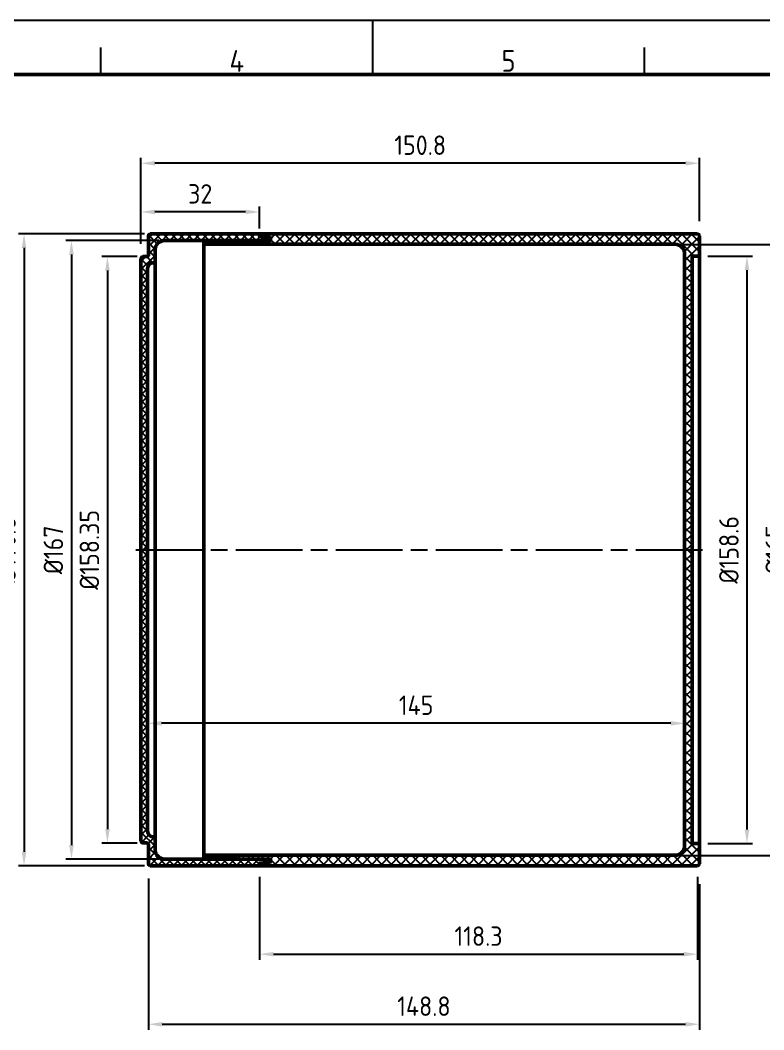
# Model space of a CAD drawing. Extents: x 0 to 616, y 0 to 436.
# Drawn here: x 213 to 413.8, y 163.3 to 435.9 of the extents above; entities that cross this region are included whole.
import ezdxf
from ezdxf.enums import TextEntityAlignment as Align

# ---------------------------------------------------------------- set-up
doc = ezdxf.new("R2010")
doc.units = 0
doc.header["$LTSCALE"] = 1.5
doc.linetypes.add('AM_ISO08W050', pattern=[18, 12, -1.5, 3, -1.5])
doc.layers.get('0').update_dxf_attribs({"linetype": 'CONTINUOUS'})
doc.layers.get('Defpoints').update_dxf_attribs({"linetype": 'CONTINUOUS'})
for name, color, linetype, lineweight in [('AM_0', 7, 'CONTINUOUS', 50), ('AM_5', 3, 'CONTINUOUS', 25), ('AM_7', 4, 'AM_ISO08W050', 25), ('AM_8', 1, 'CONTINUOUS', 25), ('AM_BOR', 7, 'CONTINUOUS', 50)]:
    doc.layers.add(name, color=color, linetype=linetype, lineweight=lineweight)
doc.styles.add('ACISOTS', font='isocp.shx', dxfattribs={"height": 1})
doc.styles.get("Standard").update_dxf_attribs({"font": 'ISOCP.SHX'})
doc.dimstyles.new('AM_ISO', dxfattribs={"dimtxt": 3.5, "dimasz": 2.5, "dimexe": 1, "dimexo": 1, "dimgap": 1.5, "dimtad": 1, "dimdsep": 46, "dimtxsty": 'Standard', "dimcen": 0, "dimclrd": 256, "dimclre": 256, "dimclrt": 2, "dimadec": 0, "dimazin": 2, "dimtp": 0.1, "dimtm": 0.1, "dimtfac": 0.71, "dimtdec": 3, "dimtmove": 0, "dimatfit": 3, "dimfxl": 1, "dimlwd": -1, "dimlwe": -1, "dimarcsym": 0})

# ---------------------------------------------------------------- blocks, each defined once
blk = doc.blocks.new('A3 ZTL')
blk.add_line((401.17, 280.82), (19.57, 280.82))
at = {"layer": 'AM_BOR', "color": 135, "lineweight": 25}
for p, q in [((0, 290.61), (410.96, 290.61)), ((205.48, 280.82), (205.48, 290.61)), ((156.56, 280.82), (156.56, 285.71)), ((254.4, 280.82), (254.4, 285.71))]:
    blk.add_line(p, q, dxfattribs=at)
at = {"layer": 'AM_BOR', "color": 135, "lineweight": 25, "style": 'ACISOTS'}
for s, p in [('4', (181.02, 283.27)), ('5', (229.94, 283.27))]:
    blk.add_text(s, height=3.91, dxfattribs=at).set_placement(p, align=Align.MIDDLE)
blk = doc.blocks.new('TAMPA')
at = {"layer": 'AM_8'}
h = blk.add_hatch(dxfattribs=at)
h.set_pattern_fill('_U', color=256, scale=1.5, angle=45, style=0, double=1, pattern_type=0)
h.set_pattern_definition([(45, (-246.1174, -292.8848), (-1.06066, 1.06066), []), (135, (-246.1174, -292.8848), (-1.06066, -1.06066), [])])
edge = h.paths.add_edge_path()
edge.add_line((-2, 79.17), (-3.3, 79.17))
edge.add_arc((-3.3, 78.67), 0.5, 90, 180)
edge.add_line((-3.8, 78.67), (-3.8, -78.67))
edge.add_arc((-3.3, -78.67), 0.5, 180, 270)
edge.add_line((-3.3, -79.17), (-2, -79.17))
edge.add_arc((-2, -79.37), 0.2, 0, 90, ccw=False)
edge.add_line((-1.8, -79.37), (-1.8, -84.8))
edge.add_arc((-1.3, -84.8), 0.5, 180, 270)
edge.add_line((-1.3, -85.3), (28.2, -85.3))
edge.add_line((28.2, -85.3), (28.2, -84.78))
edge.add_arc((28.4, -84.78), 0.2, 95.7106, 180, ccw=False)
edge.add_line((28.38, -84.58), (31.02, -84.32))
edge.add_arc((31, -84.12), 0.2, 275.7106, 360)
edge.add_line((31.2, -84.12), (31.2, -83.7))
edge.add_arc((31, -83.7), 0.2, 0, 90)
edge.add_line((31, -83.5), (2.5, -83.5))
edge.add_arc((2.5, -81), 2.5, 180, 270, ccw=False)
edge.add_line((0, -81), (0, -78))
edge.add_arc((-0.5, -78), 0.5, 360, 450)
edge.add_arc((-0.5, -76), 1.5, 180, 270, ccw=False)
edge.add_line((-2, -76), (-2, 76))
edge.add_arc((-0.5, 76), 1.5, 90, 180, ccw=False)
edge.add_arc((-0.5, 78), 0.5, 270, 360)
edge.add_line((0, 78), (0, 81))
edge.add_arc((2.5, 81), 2.5, 90, 180, ccw=False)
edge.add_line((2.5, 83.5), (31, 83.5))
edge.add_arc((31, 83.7), 0.2, 270, 360)
edge.add_line((31.2, 83.7), (31.2, 84.12))
edge.add_arc((31, 84.12), 0.2, 360, 444.2894)
edge.add_line((31.02, 84.32), (28.38, 84.58))
edge.add_arc((28.4, 84.78), 0.2, 180, 264.2894, ccw=False)
edge.add_line((28.2, 84.78), (28.2, 85.3))
edge.add_line((28.2, 85.3), (-1.3, 85.3))
edge.add_arc((-1.3, 84.8), 0.5, 90, 180)
edge.add_line((-1.8, 84.8), (-1.8, 79.37))
edge.add_arc((-2, 79.37), 0.2, -90, 0, ccw=False)
at = {"layer": 'AM_0'}
for p, q in [((-1.8, 79.37), (-1.8, 84.8)), ((28.2, 85.3), (-1.3, 85.3)), ((28.2, 84.78), (28.2, 85.3)), ((31.02, 84.32), (28.38, 84.58)), ((31, 83.5), (2.5, 83.5)), ((31.2, 84.12), (31.2, 83.7)), ((-3.3, 79.17), (-2, 79.17)), ((0, 78), (0, 81)), ((-3.8, -78.67), (-3.8, 78.67)), ((-0.5, 77.5), (-0.5, 77.5)), ((0, -78), (0, 78)), ((-2, 76), (-2, -76)), ((-0.5, -77.5), (-0.5, -77.5)), ((0, -78), (0, -81)), ((-3.3, -79.17), (-2, -79.17)), ((-1.8, -79.37), (-1.8, -84.8)), ((31, -83.5), (2.5, -83.5)), ((31.02, -84.32), (28.38, -84.58)), ((31.2, -84.12), (31.2, -83.7)), ((28.2, -85.3), (-1.3, -85.3)), ((28.2, -85.3), (28.2, -84.78))]:
    blk.add_line(p, q, dxfattribs=at)
for centre, radius, start, end in [((-1.3, 84.8), 0.5, 90, 180), ((28.4, 84.78), 0.2, 180, 264.2894), ((2.5, 81), 2.5, 90, 180), ((31, 83.7), 0.2, 270, 0), ((31, 84.12), 0.2, 0, 84.2894), ((-3.3, 78.67), 0.5, 90, 180), ((-2, 79.37), 0.2, 270, 0), ((-0.5, 76), 1.5, 90, 180), ((-0.5, 78), 0.5, 270, 0), ((-0.5, -76), 1.5, 180, 270), ((-3.3, -78.67), 0.5, 180, 270), ((-0.5, -78), 0.5, 0, 90), ((-2, -79.37), 0.2, 0, 90), ((2.5, -81), 2.5, 180, 270), ((31, -83.7), 0.2, 0, 90), ((31, -84.12), 0.2, 275.7106, 0), ((-1.3, -84.8), 0.5, 180, 270), ((28.4, -84.78), 0.2, 95.7106, 180)]:
    blk.add_arc(centre, radius, start, end, dxfattribs=at)
blk = doc.blocks.new('*D36')
at = {"layer": 'AM_5'}
for p, q in [((247.65, 204.08), (247.65, 163.26)), ((396.45, 202.58), (396.45, 163.26)), ((251.4, 164.76), (392.7, 164.76))]:
    blk.add_line(p, q, dxfattribs=at)
for points in [[(251.4, 165.39), (251.4, 164.14), (247.65, 164.76)], [(392.7, 165.39), (392.7, 164.14), (396.45, 164.76)]]:
    blk.add_solid(points, dxfattribs=at)
at = {"layer": 'Defpoints', "color": 0}
for p in [(247.65, 205.58), (396.45, 204.08), (396.45, 164.76)]:
    blk.add_point(p, dxfattribs=at)
at = {"layer": 'AM_5', "color": 3, "insert": (322.05, 169.64), "char_height": 5.25, "attachment_point": 5}
blk.add_mtext('148.8', dxfattribs=at)
blk = doc.blocks.new('*D37')
at = {"layer": 'AM_5'}
for p, q in [((277.65, 204.58), (277.65, 182.18)), ((395.95, 204.58), (395.95, 182.18)), ((281.4, 183.68), (392.2, 183.68))]:
    blk.add_line(p, q, dxfattribs=at)
for points in [[(281.4, 184.31), (281.4, 183.06), (277.65, 183.68)], [(392.2, 184.31), (392.2, 183.06), (395.95, 183.68)]]:
    blk.add_solid(points, dxfattribs=at)
at = {"layer": 'Defpoints', "color": 0}
for p in [(277.65, 206.08), (395.95, 206.08), (395.95, 183.68)]:
    blk.add_point(p, dxfattribs=at)
at = {"layer": 'AM_5', "color": 3, "insert": (336.8, 188.56), "char_height": 5.25, "attachment_point": 5}
blk.add_mtext('118.3', dxfattribs=at)
blk = doc.blocks.new('*D38')
at = {"layer": 'AM_5'}
for p, q in [((247.45, 236.96), (247.45, 247.53)), ((388.7, 246.03), (251.2, 246.03)), ((392.45, 236.96), (392.45, 247.53))]:
    blk.add_line(p, q, dxfattribs=at)
for points in [[(251.2, 246.66), (251.2, 245.41), (247.45, 246.03)], [(388.7, 246.66), (388.7, 245.41), (392.45, 246.03)]]:
    blk.add_solid(points, dxfattribs=at)
at = {"layer": 'Defpoints', "color": 0}
for p in [(247.45, 246.03), (247.45, 235.46), (392.45, 235.46)]:
    blk.add_point(p, dxfattribs=at)
at = {"layer": 'AM_5', "color": 3, "insert": (319.95, 250.91), "char_height": 5.25, "attachment_point": 5}
blk.add_mtext('145', dxfattribs=at)
blk = doc.blocks.new('*D39')
at = {"layer": 'AM_5'}
for p, q in [((245.65, 375.56), (245.65, 398.77)), ((396.45, 381.68), (396.45, 398.77)), ((392.7, 397.27), (249.4, 397.27))]:
    blk.add_line(p, q, dxfattribs=at)
for points in [[(249.4, 397.9), (249.4, 396.65), (245.65, 397.27)], [(392.7, 397.9), (392.7, 396.65), (396.45, 397.27)]]:
    blk.add_solid(points, dxfattribs=at)
at = {"layer": 'Defpoints', "color": 0}
for p in [(245.65, 397.27), (396.45, 380.18), (245.65, 374.06)]:
    blk.add_point(p, dxfattribs=at)
at = {"layer": 'AM_5', "color": 3, "insert": (321.05, 402.15), "char_height": 5.25, "attachment_point": 5}
blk.add_mtext('150.8', dxfattribs=at)
blk = doc.blocks.new('*D40')
at = {"layer": 'AM_5'}
for p, q in [((245.65, 375.56), (245.65, 385.64)), ((277.65, 379.68), (277.65, 385.64)), ((273.9, 384.14), (249.4, 384.14))]:
    blk.add_line(p, q, dxfattribs=at)
for points in [[(249.4, 384.76), (249.4, 383.51), (245.65, 384.14)], [(273.9, 384.76), (273.9, 383.51), (277.65, 384.14)]]:
    blk.add_solid(points, dxfattribs=at)
at = {"layer": 'Defpoints', "color": 0}
for p in [(245.65, 384.14), (277.65, 378.18), (245.65, 374.06)]:
    blk.add_point(p, dxfattribs=at)
at = {"layer": 'AM_5', "color": 3, "insert": (261.65, 389.01), "char_height": 5.25, "attachment_point": 5}
blk.add_mtext('32', dxfattribs=at)
blk = doc.blocks.new('*D41')
at = {"layer": 'AM_5'}
for p, q in [((391.45, 375.38), (423.3, 375.38)), ((421.8, 214.13), (421.8, 371.63)), ((391.45, 210.38), (423.3, 210.38))]:
    blk.add_line(p, q, dxfattribs=at)
for points in [[(421.17, 371.63), (422.42, 371.63), (421.8, 375.38)], [(421.17, 214.13), (422.42, 214.13), (421.8, 210.38)]]:
    blk.add_solid(points, dxfattribs=at)
at = {"layer": 'Defpoints', "color": 0}
for p in [(389.95, 375.38), (421.8, 375.38), (389.95, 210.38)]:
    blk.add_point(p, dxfattribs=at)
at = {"layer": 'AM_5', "color": 3, "insert": (416.92, 292.88), "char_height": 5.25, "attachment_point": 5, "rotation": 90}
blk.add_mtext('%%C165', dxfattribs=at)
blk = doc.blocks.new('*D42')
at = {"layer": 'AM_5'}
for p, q in [((398.75, 372.18), (410.79, 372.18)), ((409.29, 368.43), (409.29, 217.33)), ((398.75, 213.58), (410.79, 213.58))]:
    blk.add_line(p, q, dxfattribs=at)
for points in [[(408.66, 368.43), (409.91, 368.43), (409.29, 372.18)], [(408.66, 217.33), (409.91, 217.33), (409.29, 213.58)]]:
    blk.add_solid(points, dxfattribs=at)
at = {"layer": 'Defpoints', "color": 0}
for p in [(397.25, 372.18), (397.25, 213.58), (409.29, 213.58)]:
    blk.add_point(p, dxfattribs=at)
at = {"layer": 'AM_5', "color": 3, "insert": (404.41, 292.88), "char_height": 5.25, "attachment_point": 5, "rotation": 90}
blk.add_mtext('%%C158.6', dxfattribs=at)
blk = doc.blocks.new('*D43')
at = {"layer": 'AM_5'}
for p, q in [((246.65, 378.18), (212.59, 378.18)), ((214.09, 374.43), (214.09, 211.33)), ((246.65, 207.58), (212.59, 207.58))]:
    blk.add_line(p, q, dxfattribs=at)
for points in [[(213.46, 374.43), (214.71, 374.43), (214.09, 378.18)], [(213.46, 211.33), (214.71, 211.33), (214.09, 207.58)]]:
    blk.add_solid(points, dxfattribs=at)
at = {"layer": 'Defpoints', "color": 0}
for p in [(248.15, 378.18), (214.09, 207.58), (248.15, 207.58)]:
    blk.add_point(p, dxfattribs=at)
at = {"layer": 'AM_5', "color": 3, "insert": (209.21, 292.88), "char_height": 5.25, "attachment_point": 5, "rotation": 90}
blk.add_mtext('%%C170.6', dxfattribs=at)
blk = doc.blocks.new('*D44')
at = {"layer": 'AM_5'}
for p, q in [((250.45, 376.38), (225.39, 376.38)), ((226.89, 372.63), (226.89, 213.13)), ((250.45, 209.38), (225.39, 209.38))]:
    blk.add_line(p, q, dxfattribs=at)
for points in [[(226.26, 372.63), (227.51, 372.63), (226.89, 376.38)], [(226.26, 213.13), (227.51, 213.13), (226.89, 209.38)]]:
    blk.add_solid(points, dxfattribs=at)
at = {"layer": 'Defpoints', "color": 0}
for p in [(251.95, 376.38), (226.89, 209.38), (251.95, 209.38)]:
    blk.add_point(p, dxfattribs=at)
at = {"layer": 'AM_5', "color": 3, "insert": (222.01, 292.88), "char_height": 5.25, "attachment_point": 5, "rotation": 90}
blk.add_mtext('%%C167', dxfattribs=at)
blk = doc.blocks.new('*D45')
at = {"layer": 'AM_5'}
for p, q in [((244.65, 372.06), (235.11, 372.06)), ((236.61, 368.31), (236.61, 217.46)), ((244.65, 213.71), (235.11, 213.71))]:
    blk.add_line(p, q, dxfattribs=at)
for points in [[(235.98, 368.31), (237.23, 368.31), (236.61, 372.06)], [(235.98, 217.46), (237.23, 217.46), (236.61, 213.71)]]:
    blk.add_solid(points, dxfattribs=at)
at = {"layer": 'Defpoints', "color": 0}
for p in [(246.15, 372.06), (236.61, 213.71), (246.15, 213.71)]:
    blk.add_point(p, dxfattribs=at)
at = {"layer": 'AM_5', "color": 3, "insert": (231.73, 292.88), "char_height": 5.25, "attachment_point": 5, "rotation": 90}
blk.add_mtext('%%C158.35', dxfattribs=at)

msp = doc.modelspace()

# ---------------------------------------------------------------- hatches: boundary and pattern name
at = {"layer": 'AM_8'}
h = msp.add_hatch(dxfattribs=at)
h.set_pattern_fill('_U', color=256, scale=1.85, angle=45, style=0, double=1, pattern_type=0)
h.set_pattern_definition([(45, (16.3331, 0), (-1.3081475, 1.3081475), []), (135, (16.3331, 0), (-1.3081475, -1.3081475), [])])
edge = h.paths.add_edge_path()
edge.add_arc((277.85, 377.666), 0.2, 180, 264.28941)
edge.add_line((277.831, 377.467), (280.47, 377.203))
edge.add_line((280.47, 377.203), (280.56, 377.194))
edge.add_arc((280.55, 377.094), 0.1, 0, 84.28941, ccw=False)
edge.add_line((280.65, 377.094), (280.65, 377.004))
edge.add_line((280.65, 377.004), (280.65, 376.585))
edge.add_line((280.65, 376.585), (280.65, 376.484))
edge.add_arc((280.55, 376.484), 0.1, -89.68169, 0, ccw=False)
edge.add_line((280.551, 376.384), (262.899, 376.286))
edge.add_arc((262.9, 376.036), 0.25, 90.31831, 180)
edge.add_line((262.65, 376.036), (262.65, 375.635))
edge.add_arc((262.9, 375.635), 0.25, 180, 270)
edge.add_line((262.9, 375.385), (389.95, 375.385))
edge.add_arc((389.95, 372.885), 2.5, 0, 90, ccw=False)
edge.add_line((392.45, 372.885), (392.45, 212.885))
edge.add_arc((389.95, 212.885), 2.5, 270, 360, ccw=False)
edge.add_line((389.95, 210.385), (262.9, 210.385))
edge.add_arc((262.9, 210.135), 0.25, 90, 180)
edge.add_line((262.65, 210.135), (262.65, 209.733))
edge.add_arc((262.9, 209.733), 0.25, 180, 269.68169)
edge.add_line((262.899, 209.483), (280.551, 209.385))
edge.add_arc((280.55, 209.285), 0.1, 0, 89.68169, ccw=False)
edge.add_line((280.65, 209.285), (280.65, 209.185))
edge.add_line((280.65, 209.185), (280.65, 208.766))
edge.add_line((280.65, 208.766), (280.65, 208.675))
edge.add_arc((280.55, 208.675), 0.1, 275.71059, 360, ccw=False)
edge.add_line((280.56, 208.576), (280.47, 208.567))
edge.add_line((280.47, 208.567), (277.831, 208.303))
edge.add_arc((277.85, 208.104), 0.2, 95.71059, 180)
edge.add_line((277.65, 208.104), (277.65, 207.585))
edge.add_line((277.65, 207.585), (395.95, 207.585))
edge.add_arc((395.95, 208.085), 0.5, 270, 360)
edge.add_line((396.45, 208.085), (396.45, 213.385))
edge.add_arc((396.25, 213.385), 0.2, 0, 90)
edge.add_line((396.25, 213.585), (394.65, 213.585))
edge.add_arc((394.65, 213.785), 0.2, 180, 270, ccw=False)
edge.add_line((394.45, 213.785), (394.45, 371.985))
edge.add_arc((394.65, 371.985), 0.2, 90, 180, ccw=False)
edge.add_line((394.65, 372.185), (396.25, 372.185))
edge.add_arc((396.25, 372.385), 0.2, 270, 360)
edge.add_line((396.45, 372.385), (396.45, 377.685))
edge.add_arc((395.95, 377.685), 0.5, 0, 90)
edge.add_line((395.95, 378.185), (277.65, 378.185))
edge.add_line((277.65, 378.185), (277.65, 377.666))

# ---------------------------------------------------------------- linework, layer by layer
at = {"layer": 'AM_0'}
for p, q in [((280.551, 376.384), (262.899, 376.286)), ((277.65, 378.185), (277.65, 377.666)), ((277.65, 378.185), (395.95, 378.185)), ((277.831, 377.467), (280.56, 377.194)), ((280.65, 377.094), (280.65, 376.484)), ((396.45, 372.385), (396.45, 377.685)), ((262.65, 376.036), (262.65, 375.635)), ((262.65, 210.135), (262.65, 375.635)), ((262.9, 375.385), (389.95, 375.385)), ((392.45, 212.885), (392.45, 372.885)), ((394.45, 371.985), (394.45, 213.785)), ((394.65, 372.185), (396.25, 372.185)), ((396.45, 372.385), (396.45, 213.385)), ((394.65, 213.585), (396.25, 213.585)), ((396.45, 213.385), (396.45, 208.085)), ((262.65, 209.733), (262.65, 210.135)), ((262.9, 210.385), (389.95, 210.385)), ((280.551, 209.385), (262.899, 209.483)), ((277.65, 208.104), (277.65, 207.585)), ((277.65, 207.585), (395.95, 207.585)), ((277.831, 208.303), (280.56, 208.576)), ((280.65, 208.675), (280.65, 209.285))]:
    msp.add_line(p, q, dxfattribs=at)
for centre, radius, start, end in [((262.9, 376.036), 0.25, 90.31831, 180), ((277.85, 377.666), 0.2, 180, 264.28941), ((280.55, 376.484), 0.1, 270.31831, 0), ((280.55, 377.094), 0.1, 0, 84.28941), ((395.95, 377.685), 0.5, 0, 90), ((262.9, 375.635), 0.25, 180, 270), ((389.95, 372.885), 2.5, 0, 90), ((394.65, 371.985), 0.2, 90, 180), ((396.25, 372.385), 0.2, 270, 0), ((389.95, 212.885), 2.5, 270, 0), ((394.65, 213.785), 0.2, 180, 270), ((396.25, 213.385), 0.2, 0, 90), ((262.9, 210.135), 0.25, 90, 180), ((262.9, 209.733), 0.25, 180, 269.68169), ((277.85, 208.104), 0.2, 95.71059, 180), ((280.55, 209.285), 0.1, 0, 89.68169), ((280.55, 208.675), 0.1, 275.71059, 0), ((395.95, 208.085), 0.5, 270, 0)]:
    msp.add_arc(centre, radius, start, end, dxfattribs=at)
at = {"layer": 'AM_7'}
msp.add_line((244.314, 292.885), (399.159, 292.885), dxfattribs=at)

# ---------------------------------------------------------------- block references
at = {"layer": 'AM_0', "lineweight": 0, "xscale": 1.5, "yscale": 1.5, "zscale": 1.5}
msp.add_blockref('A3 ZTL', (0, 0), dxfattribs=at)
at = {"layer": 'AM_0'}
msp.add_blockref('TAMPA', (249.45, 292.885), dxfattribs=at)

# ---------------------------------------------------------------- dimensions: what is measured, and where the dimension line sits
at = {"layer": 'AM_5'}
for base, p1, p2, picture, middle in [((245.65, 397.27), (396.45, 380.185), (245.65, 374.06), '*D39', (321.05, 402.145)), ((245.65, 384.138), (277.65, 378.185), (245.65, 374.06), '*D40', (261.65, 389.013)), ((247.45, 246.031), (392.45, 235.457), (247.45, 235.457), '*D38', (319.95, 250.906)), ((396.45, 164.764), (247.65, 205.585), (396.45, 204.085), '*D36', (322.05, 169.639)), ((395.95, 183.68), (277.65, 206.085), (395.95, 206.085), '*D37', (336.8, 188.555))]:
    dim = msp.add_linear_dim(base=base, p1=p1, p2=p2, dimstyle='AM_ISO', override={"dimscale": 1.5, "dimclrt": 3, "dimadec": 2, "dimtp": 0, "dimtm": 0.12, "dimtdec": 2}, dxfattribs=at)
    dim.commit()
    dim.dimension.update_dxf_attribs({"geometry": picture, "text_midpoint": middle})
for base, p1, p2, text, picture, middle in [((214.09, 207.585), (248.15, 378.185), (248.15, 207.585), '%%C170.6', '*D43', (209.215, 292.885)), ((226.886, 209.385), (251.95, 376.385), (251.95, 209.385), '%%C167', '*D44', (222.011, 292.885)), ((421.797, 375.385), (389.95, 210.385), (389.95, 375.385), '%%C165', '*D41', (416.922, 292.885)), ((236.61, 213.71), (246.15, 372.06), (246.15, 213.71), '%%C158.35', '*D45', (231.735, 292.885)), ((409.287, 213.585), (397.25, 372.185), (397.25, 213.585), '%%C158.6', '*D42', (404.412, 292.885))]:
    dim = msp.add_linear_dim(base=base, p1=p1, p2=p2, angle=90, text=text, dimstyle='AM_ISO', override={"dimscale": 1.5, "dimclrt": 3, "dimadec": 2, "dimtp": 0, "dimtm": 0.12, "dimtdec": 2}, dxfattribs=at)
    dim.commit()
    dim.dimension.update_dxf_attribs({"geometry": picture, "text_midpoint": middle})

doc.saveas('drawing.dxf')
